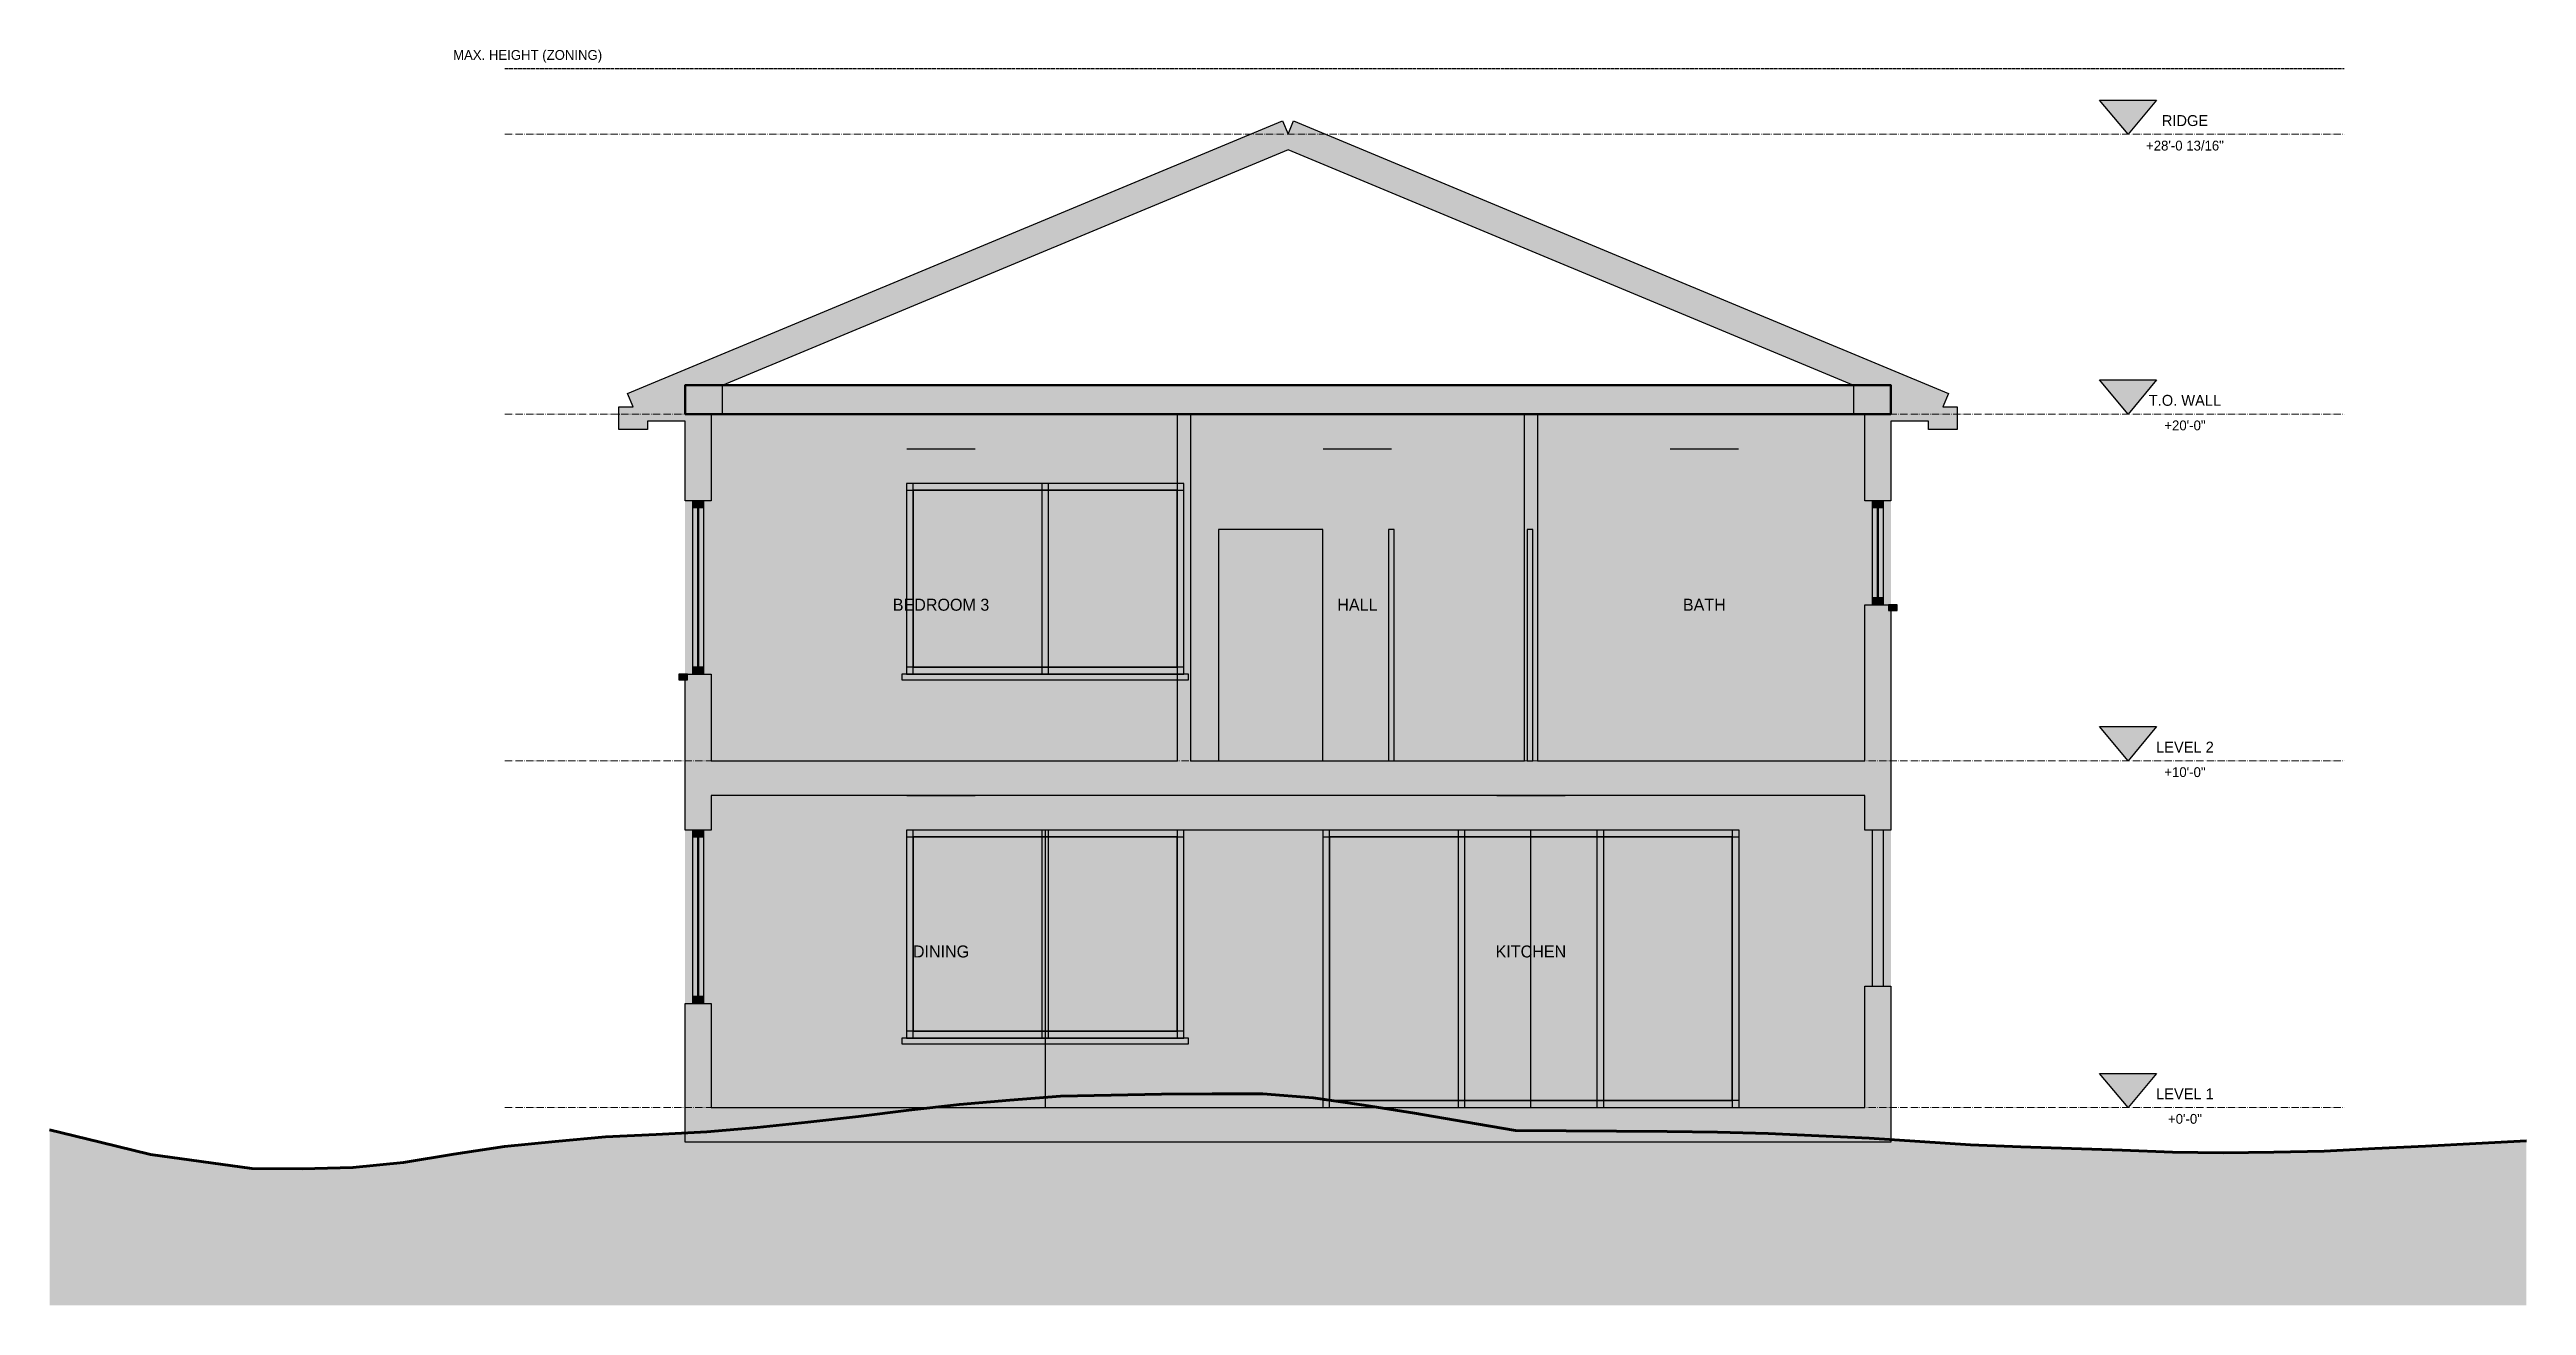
# Model space of a CAD drawing. Header units: inches. Extents: x -220 to 637, y -68 to 367.
import ezdxf
from ezdxf.enums import TextEntityAlignment as Align

# ---------------------------------------------------------------- set-up
doc = ezdxf.new("R2010")
doc.units = ezdxf.units.IN
doc.header["$MEASUREMENT"] = 0
doc.linetypes.add('DASHDOT', pattern=[3.556, 2.54, -0.508, 0, -0.508])
doc.linetypes.add('DASHED', pattern=[1.524, 1.27, -0.254])
for name, color, linetype, lineweight in [('A-ANNO-LEVL', 1, 'DASHDOT', 18), ('A-ANNO-SYMB', 7, 'CONTINUOUS', 25), ('A-ANNO-TEXT', 7, 'CONTINUOUS', 25), ('A-ELEV-FILL', 9, 'CONTINUOUS', 0), ('A-GLAZ', 4, 'CONTINUOUS', 25), ('A-ROOF', 6, 'CONTINUOUS', 50), ('A-SECT-PATT', 250, 'CONTINUOUS', 0), ('C-PROP-SBCK', 1, 'DASHED', 25), ('G-GRND', 7, 'CONTINUOUS', 100), ('G-GRND-PATT', 34, 'CONTINUOUS', 0)]:
    doc.layers.add(name, color=color, linetype=linetype, lineweight=lineweight)

msp = doc.modelspace()

# ---------------------------------------------------------------- hatches: boundary and pattern name
at = {"layer": 'A-ANNO-SYMB'}
for points in [[(499.04, 337.29), (489.19, 349.1), (508.88, 349.1)], [(499.04, 240.45), (489.19, 252.27), (508.88, 252.27)], [(499.04, 120.45), (489.19, 132.27), (508.88, 132.27)], [(499.04, 0.45), (489.19, 12.27), (508.88, 12.27)]]:
    msp.add_hatch(color=256, dxfattribs=at).paths.add_polyline_path(points)
at = {"layer": 'A-ELEV-FILL'}
for points in [[(0, 120.45), (9, 120.45), (9, 240.45), (0, 240.45)], [(0, 210.45), (9, 210.45), (9, 240.45), (0, 240.45)], [(0, 120.45), (9, 120.45), (9, 240.45), (0, 240.45)], [(4.5, 120.45), (184.5, 120.45), (184.5, 240.45), (4.5, 240.45)], [(9, 120.45), (76.5, 120.45), (76.5, 240.45), (9, 240.45)], [(76.5, 216.45), (172.5, 216.45), (172.5, 240.45), (76.5, 240.45)], [(172.5, 120.45), (417, 120.45), (417, 240.45), (172.5, 240.45)], [(184.5, 200.49), (220.5, 200.49), (220.5, 240.45), (184.5, 240.45)], [(220.5, 120.45), (412.5, 120.45), (412.5, 240.45), (220.5, 240.45)], [(242.25, 120.45), (246.75, 120.45), (246.75, 240.45), (242.25, 240.45)], [(242.25, 200.49), (246.75, 200.49), (246.75, 240.45), (242.25, 240.45)], [(242.25, 120.45), (246.75, 120.45), (246.75, 240.45), (242.25, 240.45)], [(290.25, 120.45), (294.75, 120.45), (294.75, 240.45), (290.25, 240.45)], [(290.25, 200.49), (294.75, 200.49), (294.75, 240.45), (290.25, 240.45)], [(408, 120.45), (417, 120.45), (417, 240.45), (408, 240.45)], [(408, 210.45), (417, 210.45), (417, 240.45), (408, 240.45)], [(408, 120.45), (417, 120.45), (417, 240.45), (408, 240.45)], [(408, 120.45), (417, 120.45), (417, 174.45), (408, 174.45)], [(0, 120.45), (9, 120.45), (9, 150.45), (0, 150.45)], [(76.5, 120.45), (172.5, 120.45), (172.5, 150.45), (76.5, 150.45)], [(0, 0.45), (9, 0.45), (9, 120.45), (0, 120.45)], [(0, 96.45), (9, 96.45), (9, 120.45), (0, 120.45)], [(4.5, 0.45), (124.5, 0.45), (124.5, 120.45), (4.5, 120.45)], [(8.61, 108.45), (408.39, 108.45), (408.39, 120.45), (8.61, 120.45)], [(9, 0.45), (76.5, 0.45), (76.5, 120.45), (9, 120.45)], [(76.5, 96.45), (172.5, 96.45), (172.5, 120.45), (76.5, 120.45)], [(124.5, 96.45), (292.5, 96.45), (292.5, 120.45), (124.5, 120.45)], [(172.5, 0.45), (220.5, 0.45), (220.5, 120.45), (172.5, 120.45)], [(220.5, 96.45), (364.5, 96.45), (364.5, 120.45), (220.5, 120.45)], [(292.5, 0.45), (412.5, 0.45), (412.5, 120.45), (292.5, 120.45)], [(364.5, 0.45), (417, 0.45), (417, 120.45), (364.5, 120.45)], [(408, 0.45), (417, 0.45), (417, 120.45), (408, 120.45)], [(0, 0.45), (9, 0.45), (9, 36.45), (0, 36.45)], [(76.5, 0.45), (172.5, 0.45), (172.5, 24.45), (76.5, 24.45)], [(8.61, -11.55), (408.39, -11.55), (408.39, 0.45), (8.61, 0.45)], [(0, -28.52), (417, -28.52), (417, -11.55), (0, -11.55)]]:
    msp.add_hatch(color=256, dxfattribs=at).paths.add_polyline_path(points)
at = {"layer": 'A-GLAZ'}
for points in [[(76.5, 214.09), (172.5, 214.09), (172.5, 216.45), (76.5, 216.45)], [(76.5, 150.45), (78.86, 150.45), (78.86, 216.45), (76.5, 216.45)], [(123.32, 150.45), (125.68, 150.45), (125.68, 216.45), (123.32, 216.45)], [(170.14, 150.45), (172.5, 150.45), (172.5, 216.45), (170.14, 216.45)], [(2.53, 150.45), (6.47, 150.45), (6.47, 210.45), (2.53, 210.45)], [(2.53, 150.45), (6.47, 150.45), (6.47, 210.45), (2.53, 210.45)], [(2.53, 208.09), (6.47, 208.09), (6.47, 210.45), (2.53, 210.45)], [(2.53, 150.45), (6.47, 150.45), (6.47, 210.45), (2.53, 210.45)], [(2.53, 150.45), (6.47, 150.45), (6.47, 210.45), (2.53, 210.45)], [(4.26, 152.82), (4.74, 152.82), (4.74, 208.09), (4.26, 208.09)], [(78.86, 152.82), (170.14, 152.82), (170.14, 214.09), (78.86, 214.09)], [(410.53, 174.45), (414.47, 174.45), (414.47, 210.45), (410.53, 210.45)], [(410.53, 208.09), (414.47, 208.09), (414.47, 210.45), (410.53, 210.45)], [(410.53, 174.45), (414.47, 174.45), (414.47, 210.45), (410.53, 210.45)], [(410.53, 174.45), (414.47, 174.45), (414.47, 210.45), (410.53, 210.45)], [(412.26, 176.82), (412.74, 176.82), (412.74, 208.09), (412.26, 208.09)], [(184.5, 120.45), (220.5, 120.45), (220.5, 200.49), (184.5, 200.49)], [(243.21, 120.45), (245.18, 120.45), (245.18, 200.49), (243.21, 200.49)], [(291.21, 120.45), (293.18, 120.45), (293.18, 200.49), (291.21, 200.49)], [(410.53, 174.45), (414.47, 174.45), (414.47, 176.82), (410.53, 176.82)], [(416.21, 172.49), (419.17, 172.49), (419.17, 174.45), (416.21, 174.45)], [(-2.17, 148.49), (0.79, 148.49), (0.79, 150.45), (-2.17, 150.45)], [(2.53, 150.45), (6.47, 150.45), (6.47, 152.82), (2.53, 152.82)], [(74.93, 148.49), (174.07, 148.49), (174.07, 150.45), (74.93, 150.45)], [(76.5, 150.45), (172.5, 150.45), (172.5, 152.82), (76.5, 152.82)], [(2.53, 36.45), (6.47, 36.45), (6.47, 96.45), (2.53, 96.45)], [(2.53, 36.45), (6.47, 36.45), (6.47, 96.45), (2.53, 96.45)], [(2.53, 94.09), (6.47, 94.09), (6.47, 96.45), (2.53, 96.45)], [(2.53, 36.45), (6.47, 36.45), (6.47, 96.45), (2.53, 96.45)], [(76.5, 94.09), (172.5, 94.09), (172.5, 96.45), (76.5, 96.45)], [(76.5, 24.45), (78.86, 24.45), (78.86, 96.45), (76.5, 96.45)], [(123.32, 24.45), (125.68, 24.45), (125.68, 96.45), (123.32, 96.45)], [(124.5, 0.45), (292.5, 0.45), (292.5, 96.45), (124.5, 96.45)], [(170.14, 24.45), (172.5, 24.45), (172.5, 96.45), (170.14, 96.45)], [(220.5, 94.09), (364.5, 94.09), (364.5, 96.45), (220.5, 96.45)], [(220.5, 0.45), (222.86, 0.45), (222.86, 96.45), (220.5, 96.45)], [(267.32, 0.45), (269.68, 0.45), (269.68, 96.45), (267.32, 96.45)], [(315.32, 0.45), (317.68, 0.45), (317.68, 96.45), (315.32, 96.45)], [(362.14, 0.45), (364.5, 0.45), (364.5, 96.45), (362.14, 96.45)], [(410.53, 42.45), (414.47, 42.45), (414.47, 96.45), (410.53, 96.45)], [(4.26, 38.82), (4.74, 38.82), (4.74, 94.09), (4.26, 94.09)], [(78.86, 26.82), (170.14, 26.82), (170.14, 94.09), (78.86, 94.09)], [(222.86, 2.82), (362.14, 2.82), (362.14, 94.09), (222.86, 94.09)], [(2.53, 36.45), (6.47, 36.45), (6.47, 38.82), (2.53, 38.82)], [(76.5, 24.45), (172.5, 24.45), (172.5, 26.82), (76.5, 26.82)], [(74.93, 22.49), (174.07, 22.49), (174.07, 24.45), (74.93, 24.45)], [(220.5, 0.45), (364.5, 0.45), (364.5, 2.82), (220.5, 2.82)]]:
    msp.add_hatch(color=256, dxfattribs=at).paths.add_polyline_path(points)
at = {"layer": 'A-ROOF'}
msp.add_hatch(color=256, dxfattribs=at).paths.add_polyline_path([(0, 240.45), (417, 240.45), (417, 250.41), (0, 250.41)])
at = {"layer": 'A-SECT-PATT'}
for points in [[(0, 235.47), (0, 237.93), (-13.02, 237.93), (-13.02, 235.04), (-22.98, 235.04), (-22.98, 242.91), (-18, 242.91), (-19.92, 247.51), (206.58, 341.89), (208.5, 337.29), (210.42, 341.89), (436.92, 247.51), (435, 242.91), (439.98, 242.91), (439.98, 235.04), (430.02, 235.04), (430.02, 237.93), (417, 237.93), (417, 235.47), (417, 210.45), (408, 210.45), (408, 240.45), (404.15, 240.45), (404.15, 250.38), (208.5, 331.89), (12.85, 250.38), (12.85, 240.45), (9, 240.45), (9, 210.45), (0, 210.45), (0, 235.47)], [(0, 108.45), (0, 120.45), (0, 150.45), (9, 150.45), (9, 120.45), (170.25, 120.45), (170.25, 240.45), (174.75, 240.45), (174.75, 120.45), (290.25, 120.45), (290.25, 240.45), (294.75, 240.45), (294.75, 120.45), (408, 120.45), (408, 174.45), (417, 174.45), (417, 120.45), (417, 108.45), (417, 96.45), (408, 96.45), (408, 108.45), (9, 108.45), (9, 96.45), (0, 96.45), (0, 108.45)], [(0, 0.45), (0, 36.45), (9, 36.45), (9, 0.45), (408, 0.45), (408, 42.45), (417, 42.45), (417, 0.45), (417, -11.55), (0, -11.55), (0, 0.45)]]:
    msp.add_hatch(color=256, dxfattribs=at).paths.add_polyline_path(points)
at = {"layer": 'G-GRND-PATT'}
for points in [[(94.86, 1.51), (112.34, 2.96), (129.83, 4.41), (147.31, 4.74), (164.79, 5.08), (182.28, 5.16), (199.76, 5.16), (217.24, 3.84), (234.72, 1.21), (239.59, 0.45), (85.66, 0.45), (94.86, 1.51)], [(-202.35, -11.54), (-184.86, -15.76), (-167.38, -18.2), (-149.9, -20.64), (-132.42, -20.83), (-114.93, -20.33), (-97.45, -18.58), (-79.97, -15.65), (-62.48, -13.05), (-45, -11.36), (-27.52, -9.68), (-10.04, -8.84), (0, -8.36), (0, -11.55), (417, -11.55), (417, -10.67), (427.04, -11.34), (444.52, -12.51), (462, -13.11), (479.48, -13.7), (496.97, -14.32), (514.45, -14.96), (531.93, -15.18), (549.42, -14.98), (566.9, -14.62), (584.38, -13.76), (601.86, -12.9), (619.35, -11.98), (636.83, -11.06), (636.83, -68.07), (-219.83, -68.07), (-219.83, -7.28), (-202.35, -11.54)]]:
    msp.add_hatch(color=256, dxfattribs=at).paths.add_polyline_path(points)

# ---------------------------------------------------------------- linework, layer by layer
at = {"layer": 'A-ANNO-LEVL'}
for points in [[(-62.35, 337.29), (573.84, 337.29)], [(-62.35, 240.45), (573.84, 240.45)], [(-62.35, 120.45), (573.84, 120.45)], [(-62.35, 0.45), (573.84, 0.45)]]:
    msp.add_lwpolyline(points, dxfattribs=at)
at = {"layer": 'A-ANNO-SYMB'}
for points in [[(499.04, 337.29), (489.19, 349.1), (508.88, 349.1)], [(499.04, 240.45), (489.19, 252.27), (508.88, 252.27)], [(499.04, 120.45), (489.19, 132.27), (508.88, 132.27)], [(499.04, 0.45), (489.19, 12.27), (508.88, 12.27)]]:
    msp.add_lwpolyline(points, close=True, dxfattribs=at)
for points in [[(76.69, 228.45), (100.31, 228.45)], [(220.69, 228.45), (244.31, 228.45)], [(340.69, 228.45), (364.31, 228.45)], [(76.69, 108.45), (100.31, 108.45)], [(280.69, 108.45), (304.31, 108.45)]]:
    msp.add_lwpolyline(points, dxfattribs=at)
at = {"layer": 'A-GLAZ'}
for points in [[(76.5, 214.09), (172.5, 214.09), (172.5, 216.45), (76.5, 216.45)], [(76.5, 150.45), (78.86, 150.45), (78.86, 216.45), (76.5, 216.45)], [(123.32, 150.45), (125.68, 150.45), (125.68, 216.45), (123.32, 216.45)], [(170.14, 150.45), (172.5, 150.45), (172.5, 216.45), (170.14, 216.45)], [(2.53, 150.45), (6.47, 150.45), (6.47, 210.45), (2.53, 210.45)], [(2.53, 150.45), (6.47, 150.45), (6.47, 210.45), (2.53, 210.45)], [(2.53, 208.09), (6.47, 208.09), (6.47, 210.45), (2.53, 210.45)], [(2.53, 150.45), (6.47, 150.45), (6.47, 210.45), (2.53, 210.45)], [(2.53, 150.45), (6.47, 150.45), (6.47, 210.45), (2.53, 210.45)], [(4.26, 152.82), (4.74, 152.82), (4.74, 208.09), (4.26, 208.09)], [(78.86, 152.82), (170.14, 152.82), (170.14, 214.09), (78.86, 214.09)], [(410.53, 174.45), (414.47, 174.45), (414.47, 210.45), (410.53, 210.45)], [(410.53, 208.09), (414.47, 208.09), (414.47, 210.45), (410.53, 210.45)], [(410.53, 174.45), (414.47, 174.45), (414.47, 210.45), (410.53, 210.45)], [(410.53, 174.45), (414.47, 174.45), (414.47, 210.45), (410.53, 210.45)], [(412.26, 176.82), (412.74, 176.82), (412.74, 208.09), (412.26, 208.09)], [(184.5, 120.45), (220.5, 120.45), (220.5, 200.49), (184.5, 200.49)], [(243.21, 120.45), (245.18, 120.45), (245.18, 200.49), (243.21, 200.49)], [(291.21, 120.45), (293.18, 120.45), (293.18, 200.49), (291.21, 200.49)], [(410.53, 174.45), (414.47, 174.45), (414.47, 176.82), (410.53, 176.82)], [(416.21, 172.49), (419.17, 172.49), (419.17, 174.45), (416.21, 174.45)], [(-2.17, 148.49), (0.79, 148.49), (0.79, 150.45), (-2.17, 150.45)], [(2.53, 150.45), (6.47, 150.45), (6.47, 152.82), (2.53, 152.82)], [(74.93, 148.49), (174.07, 148.49), (174.07, 150.45), (74.93, 150.45)], [(76.5, 150.45), (172.5, 150.45), (172.5, 152.82), (76.5, 152.82)], [(2.53, 36.45), (6.47, 36.45), (6.47, 96.45), (2.53, 96.45)], [(2.53, 36.45), (6.47, 36.45), (6.47, 96.45), (2.53, 96.45)], [(2.53, 94.09), (6.47, 94.09), (6.47, 96.45), (2.53, 96.45)], [(2.53, 36.45), (6.47, 36.45), (6.47, 96.45), (2.53, 96.45)], [(76.5, 94.09), (172.5, 94.09), (172.5, 96.45), (76.5, 96.45)], [(76.5, 24.45), (78.86, 24.45), (78.86, 96.45), (76.5, 96.45)], [(123.32, 24.45), (125.68, 24.45), (125.68, 96.45), (123.32, 96.45)], [(124.5, 0.45), (292.5, 0.45), (292.5, 96.45), (124.5, 96.45)], [(170.14, 24.45), (172.5, 24.45), (172.5, 96.45), (170.14, 96.45)], [(220.5, 94.09), (364.5, 94.09), (364.5, 96.45), (220.5, 96.45)], [(220.5, 0.45), (222.86, 0.45), (222.86, 96.45), (220.5, 96.45)], [(267.32, 0.45), (269.68, 0.45), (269.68, 96.45), (267.32, 96.45)], [(315.32, 0.45), (317.68, 0.45), (317.68, 96.45), (315.32, 96.45)], [(362.14, 0.45), (364.5, 0.45), (364.5, 96.45), (362.14, 96.45)], [(410.53, 42.45), (414.47, 42.45), (414.47, 96.45), (410.53, 96.45)], [(4.26, 38.82), (4.74, 38.82), (4.74, 94.09), (4.26, 94.09)], [(78.86, 26.82), (170.14, 26.82), (170.14, 94.09), (78.86, 94.09)], [(222.86, 2.82), (362.14, 2.82), (362.14, 94.09), (222.86, 94.09)], [(2.53, 36.45), (6.47, 36.45), (6.47, 38.82), (2.53, 38.82)], [(76.5, 24.45), (172.5, 24.45), (172.5, 26.82), (76.5, 26.82)], [(74.93, 22.49), (174.07, 22.49), (174.07, 24.45), (74.93, 24.45)], [(220.5, 0.45), (364.5, 0.45), (364.5, 2.82), (220.5, 2.82)]]:
    msp.add_lwpolyline(points, close=True, dxfattribs=at)
at = {"layer": 'A-ROOF'}
msp.add_lwpolyline([(0, 240.45), (417, 240.45), (417, 250.41), (0, 250.41)], close=True, dxfattribs=at)
at = {"layer": 'A-SECT'}
for points in [[(0, 235.47), (0, 237.93), (-13.02, 237.93), (-13.02, 235.04), (-22.98, 235.04), (-22.98, 242.91), (-18, 242.91), (-19.92, 247.51), (206.58, 341.89), (208.5, 337.29), (210.42, 341.89), (436.92, 247.51), (435, 242.91), (439.98, 242.91), (439.98, 235.04), (430.02, 235.04), (430.02, 237.93), (417, 237.93), (417, 235.47), (417, 210.45), (408, 210.45), (408, 240.45), (404.15, 240.45), (404.15, 250.38), (208.5, 331.89), (12.85, 250.38), (12.85, 240.45), (9, 240.45), (9, 210.45), (0, 210.45), (0, 235.47)], [(0, 108.45), (0, 120.45), (0, 150.45), (9, 150.45), (9, 120.45), (170.25, 120.45), (170.25, 240.45), (174.75, 240.45), (174.75, 120.45), (290.25, 120.45), (290.25, 240.45), (294.75, 240.45), (294.75, 120.45), (408, 120.45), (408, 174.45), (417, 174.45), (417, 120.45), (417, 108.45), (417, 96.45), (408, 96.45), (408, 108.45), (9, 108.45), (9, 96.45), (0, 96.45), (0, 108.45)], [(0, 0.45), (0, 36.45), (9, 36.45), (9, 0.45), (408, 0.45), (408, 42.45), (417, 42.45), (417, 0.45), (417, -11.55), (0, -11.55), (0, 0.45)]]:
    msp.add_lwpolyline(points, close=True, dxfattribs=at)
at = {"layer": 'C-PROP-SBCK'}
msp.add_lwpolyline([(-62.35, 360), (573.84, 360)], dxfattribs=at)
at = {"layer": 'G-GRND'}
msp.add_lwpolyline([(-219.83, -7.28), (-202.35, -11.54), (-184.86, -15.76), (-167.38, -18.2), (-149.9, -20.64), (-132.42, -20.83), (-114.93, -20.33), (-97.45, -18.58), (-79.97, -15.65), (-62.48, -13.05), (-45, -11.36), (-27.52, -9.68), (-10.04, -8.84), (7.45, -8), (24.93, -6.44), (42.41, -4.66), (59.9, -2.67), (77.38, -0.49), (94.86, 1.51), (112.34, 2.96), (129.83, 4.41), (147.31, 4.74), (164.79, 5.08), (182.28, 5.16), (199.76, 5.16), (217.24, 3.84), (234.72, 1.21), (252.21, -1.51), (269.69, -4.49), (287.17, -7.47), (304.66, -7.62), (322.14, -7.76), (339.62, -7.91), (357.1, -8.06), (374.59, -8.52), (392.07, -9.3), (409.55, -10.18), (427.04, -11.34), (444.52, -12.51), (462, -13.11), (479.48, -13.7), (496.97, -14.32), (514.45, -14.96), (531.93, -15.18), (549.42, -14.98), (566.9, -14.62), (584.38, -13.76), (601.86, -12.9), (619.35, -11.98), (636.83, -11.06)], dxfattribs=at)

# ---------------------------------------------------------------- texts
at = {"layer": 'A-ANNO-TEXT'}
for s, height, p in [('MAX. HEIGHT (ZONING)', 3.4016, (-54.48, 364.72)), ('RIDGE', 3.78, (518.72, 342.01)), ('+28\'-0 13/16"', 3.4016, (518.72, 333.35)), ('T.O. WALL', 3.78, (518.72, 245.18)), ('+20\'-0"', 3.402, (518.72, 236.52)), ('BEDROOM 3', 4.157, (88.5, 174.45)), ('HALL', 4.157, (232.5, 174.45)), ('BATH', 4.157, (352.5, 174.45)), ('LEVEL 2', 3.78, (518.72, 125.18)), ('+10\'-0"', 3.402, (518.72, 116.52)), ('DINING', 4.157, (88.5, 54.45)), ('KITCHEN', 4.157, (292.5, 54.45)), ('LEVEL 1', 3.78, (518.72, 5.18)), ('+0\'-0"', 3.402, (518.72, -3.48))]:
    msp.add_text(s, height=height, dxfattribs=at).set_placement(p, align=Align.MIDDLE_CENTER)

doc.saveas('drawing.dxf')
